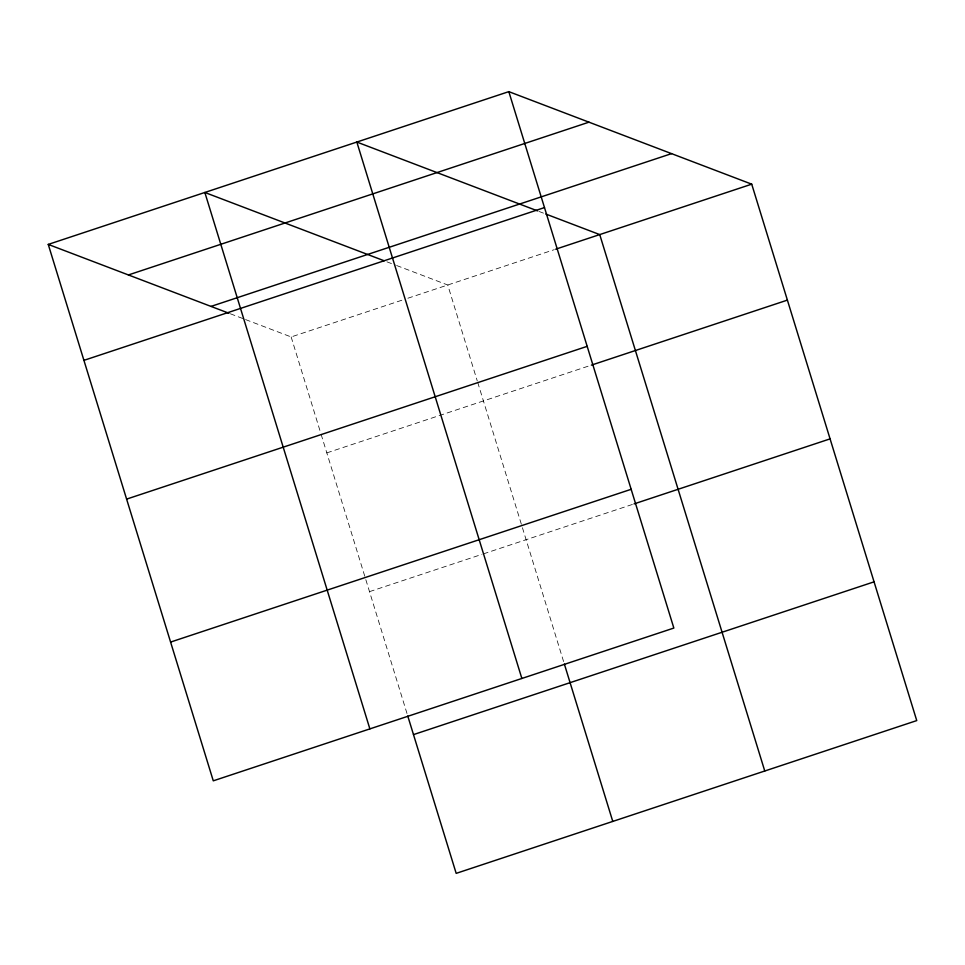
<?xml version="1.0" encoding="UTF-8"?>
<svg xmlns="http://www.w3.org/2000/svg" width="965" height="965" viewBox="0 0 965 965"><rect width="100%" height="100%" fill="white"/><g stroke="black" fill="none" stroke-linecap="round" stroke-linejoin="round"><path stroke-width="0.72" stroke-dasharray="4.83 3.62" d="M245.544 319.572L291.153 336.942L402.2 300.115M407.893 298.221L554.284 249.658M326.821 452.887L589.953 365.602M369.511 591.642L481.981 554.344M483.405 553.874L632.642 504.369M538.928 211.419L544.453 213.53M386.941 261.841L395.228 265.001M396.615 265.52L447.748 285.001L477.253 380.91M230.346 313.782L244.169 319.041M477.699 382.333L563.934 662.653M291.153 336.942L320.657 432.851M321.104 434.286L407.339 714.595"/><path stroke-width="1.45" d="M508.82 91.639L673.847 628.058L213.277 780.83L48.25 244.41L508.82 91.639L751.723 184.17L916.75 720.59L456.18 873.361L407.773 716.018M128.405 274.953L588.976 122.169M210.997 306.412L671.568 153.628M83.919 360.355L544.489 207.584M555.707 249.187L751.723 184.17M126.608 499.11L587.178 346.339M591.376 365.132L787.392 300.115M170.588 642.075L631.158 489.303M634.065 503.899L830.081 438.87M413.49 734.606L874.061 581.835M537.541 210.889L356.833 142.048L521.86 678.467M545.84 214.049L599.735 234.591L764.763 770.999M384.179 260.779L204.845 192.469L369.872 728.889M48.25 244.41L228.958 313.251M564.368 664.077L612.775 821.42"/></g></svg>
